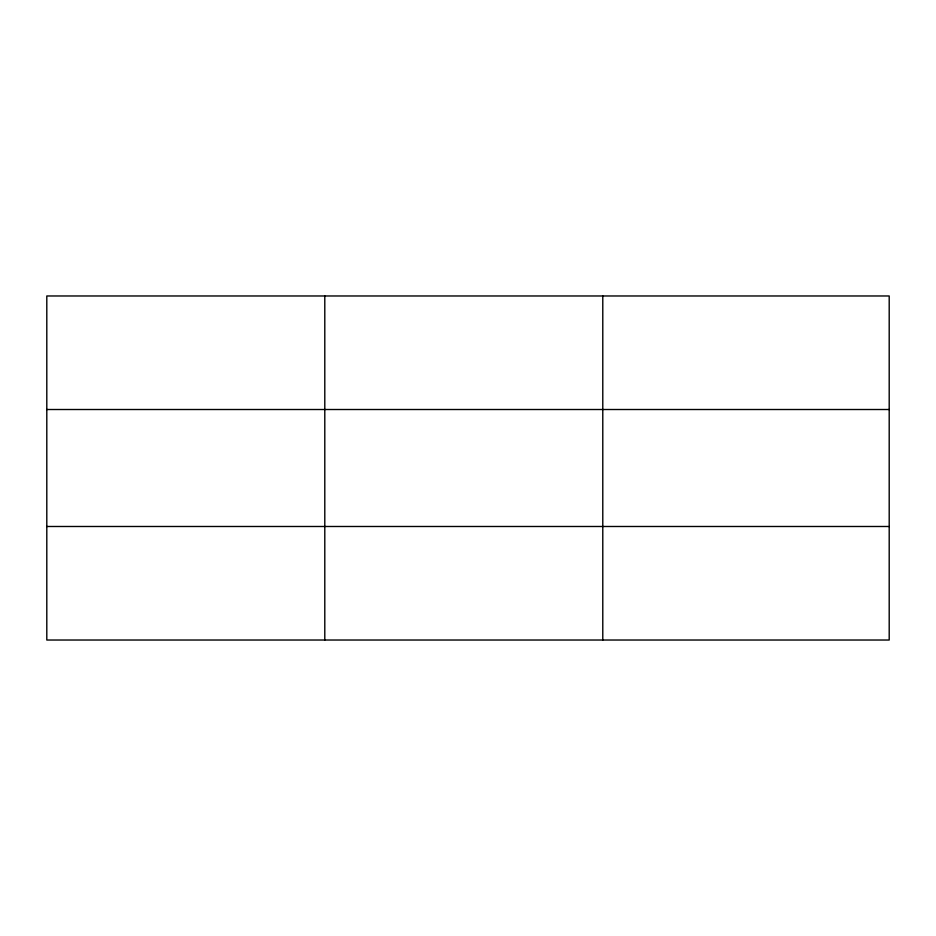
<?xml version="1.0" encoding="UTF-8"?>
<svg xmlns="http://www.w3.org/2000/svg" width="936" height="936" viewBox="0 0 936 936"><rect width="100%" height="100%" fill="white"/><g stroke="black" fill="none" stroke-linecap="round" stroke-linejoin="round"><path stroke-width="1.4" d="M324.792 295.975L324.792 640.025M602.784 295.975L602.784 640.025M889.2 526.488L889.2 640.025L46.8 640.025L46.8 295.975L889.2 295.975L889.2 526.488L46.8 526.488M46.8 409.512L889.2 409.512"/></g></svg>
